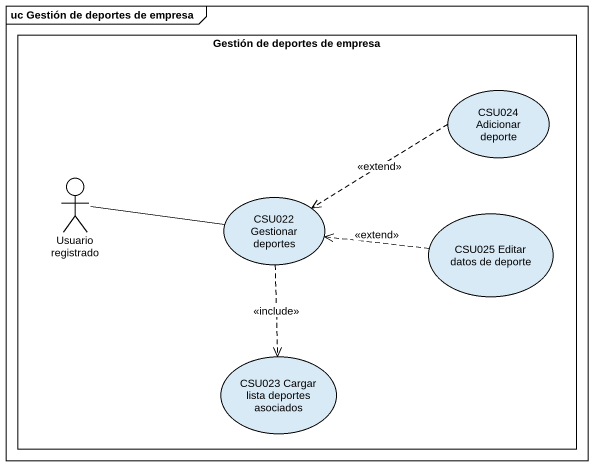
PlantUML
@startuml
mainframe uc Gestión de deportes de empresa
rectangle "Gestión de deportes de empresa" as Gestión_de_deportes_de {
  usecase "CSU024 Adicionar deporte" as CSU024_Adicionar_deporte
  actor "Usuario registrado" as Usuario_registrado
  usecase "CSU022 Gestionar deportes" as CSU022_Gestionar_deportes
  usecase "CSU025 Editar datos de deporte" as CSU025_Editar_datos_de
  usecase "CSU023 Cargar lista deportes asociados" as CSU023_Cargar_lista
}
CSU024_Adicionar_deporte .left.> CSU022_Gestionar_deportes : <<extend>>
Usuario_registrado -right- CSU022_Gestionar_deportes
CSU022_Gestionar_deportes ..> CSU023_Cargar_lista : <<include>>
CSU025_Editar_datos_de .left.> CSU022_Gestionar_deportes : <<extend>>
@enduml
